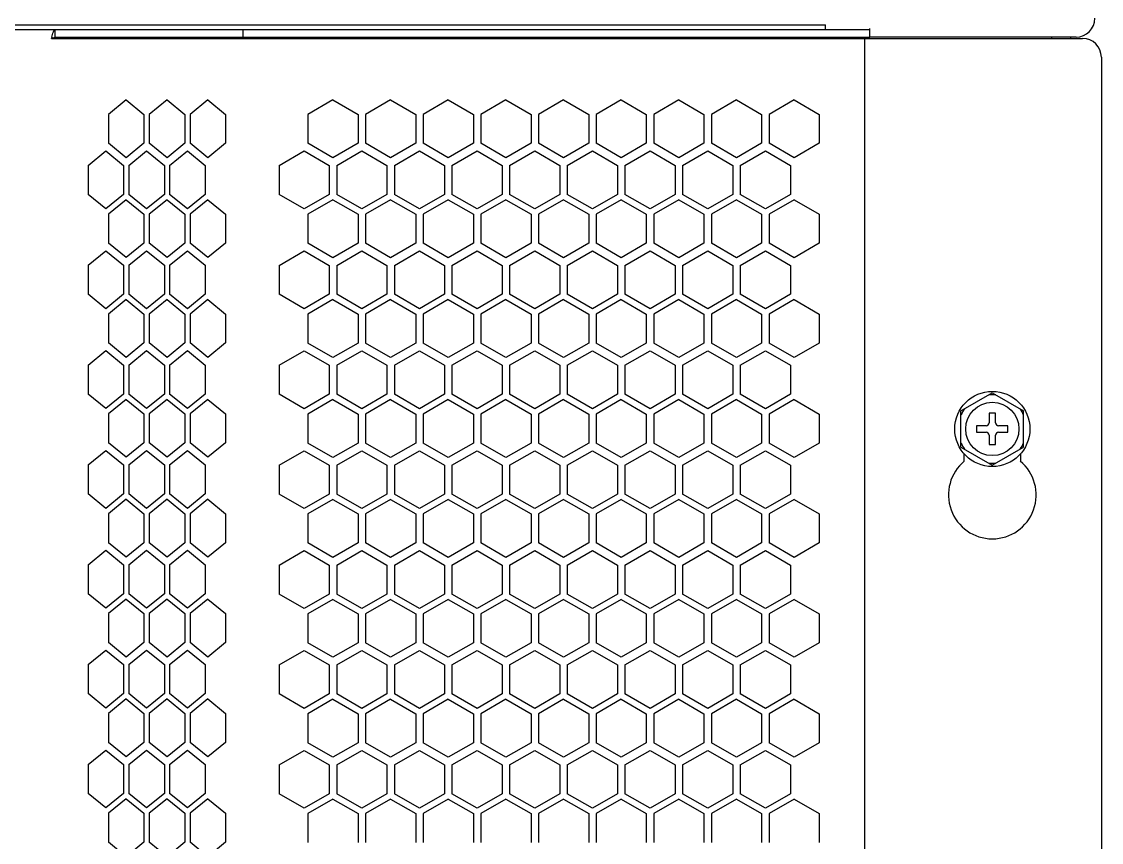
# Model space of a CAD drawing. Header units: millimetres. Extents: x 55614 to 110757, y -66981 to -47484.
# Drawn here: x 78219 to 78391.3, y -54677.1 to -54546.2 of the extents above; entities that cross this region are included whole.
import ezdxf

# ---------------------------------------------------------------- set-up
doc = ezdxf.new("R2010")
doc.units = ezdxf.units.MM
for name, color, linetype in [('2401-00437-S-M6-16HWM_0', 7, 'Continuous'), ('4209-0510_0', 7, 'Continuous'), ('4215-0412-2-1_0', 7, 'Continuous'), ('YT-50-01_AF0_1_B_0', 7, 'Continuous'), ('YT-50-01_AF0_4_B_0', 7, 'Continuous')]:
    doc.layers.add(name, color=color, linetype=linetype)
doc.layers.add('THICK', color=7, linetype='Continuous', lineweight=0)

# ---------------------------------------------------------------- blocks, each defined once
blk = doc.blocks.new('RU67I6756')
at = {"layer": '2401-00437-S-M6-16HWM_0', "color": 0, "linetype": 'Continuous'}
for p, q in [((25069.73, 16528.56), (25074.73, 16531.45)), ((25074.73, 16531.45), (25079.73, 16528.56)), ((25069.73, 16522.79), (25069.73, 16528.56)), ((25074.23, 16528.17), (25074.23, 16526.67)), ((25075.23, 16528.17), (25074.23, 16528.17)), ((25075.23, 16526.67), (25075.23, 16528.17)), ((25079.73, 16522.79), (25079.73, 16528.56)), ((25072.23, 16526.17), (25072.23, 16525.17)), ((25073.73, 16526.17), (25072.23, 16526.17)), ((25077.23, 16526.17), (25075.73, 16526.17)), ((25077.23, 16525.17), (25077.23, 16526.17)), ((25072.23, 16525.17), (25073.73, 16525.17)), ((25074.23, 16524.67), (25074.23, 16523.17)), ((25075.23, 16523.17), (25075.23, 16524.67)), ((25075.73, 16525.17), (25077.23, 16525.17)), ((25069.73, 16522.79), (25074.73, 16519.9)), ((25074.23, 16523.17), (25075.23, 16523.17)), ((25074.73, 16519.9), (25079.73, 16522.79))]:
    blk.add_line(p, q, dxfattribs=at)
for radius in [6, 4.25]:
    blk.add_circle((25074.73, 16525.67), radius, dxfattribs=at)
for centre, radius, start, end in [((25074.73, 16525.67), 5.47, 84.0076, 95.9924), ((25074.73, 16525.67), 5.47, 144.0076, 155.9924), ((25074.73, 16525.67), 5.47, 24.0076, 35.9924), ((25073.73, 16526.67), 0.5, 270, 0), ((25075.73, 16526.67), 0.5, 180, 270), ((25073.73, 16524.67), 0.5, 0, 90), ((25075.73, 16524.67), 0.5, 90, 180), ((25074.73, 16525.67), 5.47, 204.0076, 215.9924), ((25074.73, 16525.67), 5.47, 324.0076, 335.9924), ((25074.73, 16525.67), 5.47, 264.0076, 275.9924)]:
    blk.add_arc(centre, radius, start, end, dxfattribs=at)
at = {"layer": '4209-0510_0', "color": 0, "linetype": 'Continuous'}
for p, q in [((24442.13, 16590.1), (25048.13, 16590.1)), ((25048.13, 16589.35), (25048.13, 16590.1)), ((25048.13, 16587.95), (25048.13, 16588.15))]:
    blk.add_line(p, q, dxfattribs=at)
at = {"layer": '4215-0412-2-1_0', "color": 0, "linetype": 'Continuous'}
for p, q in [((24434.93, 16589.35), (25055.19, 16589.35)), ((24925.19, 16588.15), (24925.19, 16589.35)), ((24955.19, 16588.15), (24955.19, 16589.35)), ((25055.19, 16588.15), (25055.19, 16589.55)), ((24924.61, 16587.95), (24924.62, 16587.99)), ((24924.61, 16587.95), (25089.13, 16587.95)), ((24925.19, 16588.15), (25055.19, 16588.15)), ((25054.33, 16587.95), (25054.33, 16291.35)), ((25088.09, 16588.15), (25055.19, 16588.15)), ((25092.13, 16584.95), (25092.13, 16294.35)), ((24936.53, 16578.15), (24933.7, 16575.84)), ((24936.53, 16578.15), (24939.36, 16575.84)), ((24943.04, 16578.15), (24940.21, 16575.84)), ((24943.04, 16578.15), (24945.86, 16575.84)), ((24949.54, 16578.15), (24946.71, 16575.84)), ((24949.54, 16578.15), (24952.37, 16575.84)), ((24969.52, 16578.15), (24965.51, 16575.84)), ((24969.52, 16578.15), (24973.52, 16575.84)), ((24978.72, 16578.15), (24974.71, 16575.84)), ((24978.72, 16578.15), (24982.72, 16575.84)), ((24987.92, 16578.15), (24983.91, 16575.84)), ((24987.92, 16578.15), (24991.92, 16575.84)), ((24997.12, 16578.15), (24993.11, 16575.84)), ((24997.12, 16578.15), (25001.12, 16575.84)), ((25006.32, 16578.15), (25002.31, 16575.84)), ((25006.32, 16578.15), (25010.32, 16575.84)), ((25015.52, 16578.15), (25011.51, 16575.84)), ((25015.52, 16578.15), (25019.52, 16575.84)), ((25024.72, 16578.15), (25020.71, 16575.84)), ((25024.72, 16578.15), (25028.72, 16575.84)), ((25033.92, 16578.15), (25029.91, 16575.84)), ((25033.92, 16578.15), (25037.92, 16575.84)), ((25043.12, 16578.15), (25039.11, 16575.84)), ((25043.12, 16578.15), (25047.12, 16575.84)), ((24933.7, 16575.84), (24933.7, 16571.22)), ((24939.36, 16575.84), (24939.36, 16571.22)), ((24940.21, 16575.84), (24940.21, 16571.22)), ((24945.86, 16575.84), (24945.86, 16571.22)), ((24946.71, 16575.84), (24946.71, 16571.22)), ((24952.37, 16575.84), (24952.37, 16571.22)), ((24965.51, 16575.84), (24965.51, 16571.22)), ((24973.52, 16575.84), (24973.52, 16571.22)), ((24974.71, 16575.84), (24974.71, 16571.22)), ((24982.72, 16575.84), (24982.72, 16571.22)), ((24983.91, 16575.84), (24983.91, 16571.22)), ((24991.92, 16575.84), (24991.92, 16571.22)), ((24993.11, 16575.84), (24993.11, 16571.22)), ((25001.12, 16575.84), (25001.12, 16571.22)), ((25002.31, 16575.84), (25002.31, 16571.22)), ((25010.32, 16575.84), (25010.32, 16571.22)), ((25011.51, 16575.84), (25011.51, 16571.22)), ((25019.52, 16575.84), (25019.52, 16571.22)), ((25020.71, 16575.84), (25020.71, 16571.22)), ((25028.72, 16575.84), (25028.72, 16571.22)), ((25029.91, 16575.84), (25029.91, 16571.22)), ((25037.92, 16575.84), (25037.92, 16571.22)), ((25039.11, 16575.84), (25039.11, 16571.22)), ((25047.12, 16575.84), (25047.12, 16571.22)), ((24936.53, 16568.91), (24933.7, 16571.22)), ((24939.36, 16571.22), (24936.53, 16568.91)), ((24943.04, 16568.91), (24940.21, 16571.22)), ((24945.86, 16571.22), (24943.04, 16568.91)), ((24949.54, 16568.91), (24946.71, 16571.22)), ((24952.37, 16571.22), (24949.54, 16568.91)), ((24969.52, 16568.91), (24965.51, 16571.22)), ((24973.52, 16571.22), (24969.52, 16568.91)), ((24978.72, 16568.91), (24974.71, 16571.22)), ((24982.72, 16571.22), (24978.72, 16568.91)), ((24987.92, 16568.91), (24983.91, 16571.22)), ((24991.92, 16571.22), (24987.92, 16568.91)), ((24997.12, 16568.91), (24993.11, 16571.22)), ((25001.12, 16571.22), (24997.12, 16568.91)), ((25006.32, 16568.91), (25002.31, 16571.22)), ((25010.32, 16571.22), (25006.32, 16568.91)), ((25015.52, 16568.91), (25011.51, 16571.22)), ((25019.52, 16571.22), (25015.52, 16568.91)), ((25024.72, 16568.91), (25020.71, 16571.22)), ((25028.72, 16571.22), (25024.72, 16568.91)), ((25033.92, 16568.91), (25029.91, 16571.22)), ((25037.92, 16571.22), (25033.92, 16568.91)), ((25043.12, 16568.91), (25039.11, 16571.22)), ((25047.12, 16571.22), (25043.12, 16568.91)), ((24930.45, 16567.69), (24933.28, 16570)), ((24933.28, 16570), (24936.11, 16567.69)), ((24936.95, 16567.69), (24939.78, 16570)), ((24939.78, 16570), (24942.61, 16567.69)), ((24943.46, 16567.69), (24946.29, 16570)), ((24946.29, 16570), (24949.12, 16567.69)), ((24960.91, 16567.69), (24964.92, 16570)), ((24964.92, 16570), (24968.92, 16567.69)), ((24970.11, 16567.69), (24974.12, 16570)), ((24974.12, 16570), (24978.12, 16567.69)), ((24979.31, 16567.69), (24983.32, 16570)), ((24983.32, 16570), (24987.32, 16567.69)), ((24988.51, 16567.69), (24992.52, 16570)), ((24992.52, 16570), (24996.52, 16567.69)), ((24997.71, 16567.69), (25001.72, 16570)), ((25001.72, 16570), (25005.72, 16567.69)), ((25006.91, 16567.69), (25010.92, 16570)), ((25010.92, 16570), (25014.92, 16567.69)), ((25016.11, 16567.69), (25020.12, 16570)), ((25020.12, 16570), (25024.12, 16567.69)), ((25025.31, 16567.69), (25029.32, 16570)), ((25029.32, 16570), (25033.32, 16567.69)), ((25034.51, 16567.69), (25038.52, 16570)), ((25038.52, 16570), (25042.52, 16567.69)), ((24930.45, 16567.69), (24930.45, 16563.07)), ((24936.11, 16567.69), (24936.11, 16563.07)), ((24936.95, 16567.69), (24936.95, 16563.07)), ((24942.61, 16567.69), (24942.61, 16563.07)), ((24943.46, 16567.69), (24943.46, 16563.07)), ((24949.12, 16567.69), (24949.12, 16563.07)), ((24960.91, 16567.69), (24960.91, 16563.07)), ((24968.92, 16567.69), (24968.92, 16563.07)), ((24970.11, 16567.69), (24970.11, 16563.07)), ((24978.12, 16567.69), (24978.12, 16563.07)), ((24979.31, 16567.69), (24979.31, 16563.07)), ((24987.32, 16567.69), (24987.32, 16563.07)), ((24988.51, 16567.69), (24988.51, 16563.07)), ((24996.52, 16567.69), (24996.52, 16563.07)), ((24997.71, 16567.69), (24997.71, 16563.07)), ((25005.72, 16567.69), (25005.72, 16563.07)), ((25006.91, 16567.69), (25006.91, 16563.07)), ((25014.92, 16567.69), (25014.92, 16563.07)), ((25016.11, 16567.69), (25016.11, 16563.07)), ((25024.12, 16567.69), (25024.12, 16563.07)), ((25025.31, 16567.69), (25025.31, 16563.07)), ((25033.32, 16567.69), (25033.32, 16563.07)), ((25034.51, 16567.69), (25034.51, 16563.07)), ((25042.52, 16567.69), (25042.52, 16563.07)), ((24933.28, 16560.76), (24930.45, 16563.07)), ((24936.11, 16563.07), (24933.28, 16560.76)), ((24936.53, 16562.23), (24933.7, 16559.92)), ((24936.53, 16562.23), (24939.36, 16559.92)), ((24939.78, 16560.76), (24936.95, 16563.07)), ((24942.61, 16563.07), (24939.78, 16560.76)), ((24943.04, 16562.23), (24940.21, 16559.92)), ((24943.04, 16562.23), (24945.86, 16559.92)), ((24946.29, 16560.76), (24943.46, 16563.07)), ((24949.12, 16563.07), (24946.29, 16560.76)), ((24949.54, 16562.23), (24946.71, 16559.92)), ((24949.54, 16562.23), (24952.37, 16559.92)), ((24964.92, 16560.76), (24960.91, 16563.07)), ((24968.92, 16563.07), (24964.92, 16560.76)), ((24969.52, 16562.22), (24965.51, 16559.91)), ((24969.52, 16562.22), (24973.52, 16559.91)), ((24974.12, 16560.76), (24970.11, 16563.07)), ((24978.12, 16563.07), (24974.12, 16560.76)), ((24978.72, 16562.22), (24974.71, 16559.91)), ((24978.72, 16562.22), (24982.72, 16559.91)), ((24983.32, 16560.76), (24979.31, 16563.07)), ((24987.32, 16563.07), (24983.32, 16560.76)), ((24987.92, 16562.22), (24983.91, 16559.91)), ((24987.92, 16562.22), (24991.92, 16559.91)), ((24992.52, 16560.76), (24988.51, 16563.07)), ((24996.52, 16563.07), (24992.52, 16560.76)), ((24997.12, 16562.22), (24993.11, 16559.91)), ((24997.12, 16562.22), (25001.12, 16559.91)), ((25001.72, 16560.76), (24997.71, 16563.07)), ((25005.72, 16563.07), (25001.72, 16560.76)), ((25006.32, 16562.22), (25002.31, 16559.91)), ((25006.32, 16562.22), (25010.32, 16559.91)), ((25010.92, 16560.76), (25006.91, 16563.07)), ((25014.92, 16563.07), (25010.92, 16560.76)), ((25015.52, 16562.22), (25011.51, 16559.91)), ((25015.52, 16562.22), (25019.52, 16559.91)), ((25020.12, 16560.76), (25016.11, 16563.07)), ((25024.12, 16563.07), (25020.12, 16560.76)), ((25024.72, 16562.22), (25020.71, 16559.91)), ((25024.72, 16562.22), (25028.72, 16559.91)), ((25029.32, 16560.76), (25025.31, 16563.07)), ((25033.32, 16563.07), (25029.32, 16560.76)), ((25033.92, 16562.22), (25029.91, 16559.91)), ((25033.92, 16562.22), (25037.92, 16559.91)), ((25038.52, 16560.76), (25034.51, 16563.07)), ((25042.52, 16563.07), (25038.52, 16560.76)), ((25043.12, 16562.22), (25039.11, 16559.91)), ((25043.12, 16562.22), (25047.12, 16559.91)), ((24933.7, 16559.92), (24933.7, 16555.3)), ((24939.36, 16559.92), (24939.36, 16555.3)), ((24940.21, 16559.92), (24940.21, 16555.3)), ((24945.86, 16559.92), (24945.86, 16555.3)), ((24946.71, 16559.92), (24946.71, 16555.3)), ((24952.37, 16559.92), (24952.37, 16555.3)), ((24965.51, 16559.91), (24965.51, 16555.29)), ((24973.52, 16559.91), (24973.52, 16555.29)), ((24974.71, 16559.91), (24974.71, 16555.29)), ((24982.72, 16559.91), (24982.72, 16555.29)), ((24983.91, 16559.91), (24983.91, 16555.29)), ((24991.92, 16559.91), (24991.92, 16555.29)), ((24993.11, 16559.91), (24993.11, 16555.29)), ((25001.12, 16559.91), (25001.12, 16555.29)), ((25002.31, 16559.91), (25002.31, 16555.29)), ((25010.32, 16559.91), (25010.32, 16555.29)), ((25011.51, 16559.91), (25011.51, 16555.29)), ((25019.52, 16559.91), (25019.52, 16555.29)), ((25020.71, 16559.91), (25020.71, 16555.29)), ((25028.72, 16559.91), (25028.72, 16555.29)), ((25029.91, 16559.91), (25029.91, 16555.29)), ((25037.92, 16559.91), (25037.92, 16555.29)), ((25039.11, 16559.91), (25039.11, 16555.29)), ((25047.12, 16559.91), (25047.12, 16555.29)), ((24936.53, 16552.99), (24933.7, 16555.3)), ((24939.36, 16555.3), (24936.53, 16552.99)), ((24943.04, 16552.99), (24940.21, 16555.3)), ((24945.86, 16555.3), (24943.04, 16552.99)), ((24949.54, 16552.99), (24946.71, 16555.3)), ((24952.37, 16555.3), (24949.54, 16552.99)), ((24969.52, 16552.98), (24965.51, 16555.29)), ((24973.52, 16555.29), (24969.52, 16552.98)), ((24978.72, 16552.98), (24974.71, 16555.29)), ((24982.72, 16555.29), (24978.72, 16552.98)), ((24987.92, 16552.98), (24983.91, 16555.29)), ((24991.92, 16555.29), (24987.92, 16552.98)), ((24997.12, 16552.98), (24993.11, 16555.29)), ((25001.12, 16555.29), (24997.12, 16552.98)), ((25006.32, 16552.98), (25002.31, 16555.29)), ((25010.32, 16555.29), (25006.32, 16552.98)), ((25015.52, 16552.98), (25011.51, 16555.29)), ((25019.52, 16555.29), (25015.52, 16552.98)), ((25024.72, 16552.98), (25020.71, 16555.29)), ((25028.72, 16555.29), (25024.72, 16552.98)), ((25033.92, 16552.98), (25029.91, 16555.29)), ((25037.92, 16555.29), (25033.92, 16552.98)), ((25043.12, 16552.98), (25039.11, 16555.29)), ((25047.12, 16555.29), (25043.12, 16552.98)), ((24930.45, 16551.77), (24933.28, 16554.08)), ((24933.28, 16554.08), (24936.11, 16551.77)), ((24936.95, 16551.77), (24939.78, 16554.08)), ((24939.78, 16554.08), (24942.61, 16551.77)), ((24943.46, 16551.77), (24946.29, 16554.08)), ((24946.29, 16554.08), (24949.12, 16551.77)), ((24960.91, 16551.76), (24964.92, 16554.07)), ((24964.92, 16554.07), (24968.92, 16551.76)), ((24970.11, 16551.76), (24974.12, 16554.07)), ((24974.12, 16554.07), (24978.12, 16551.76)), ((24979.31, 16551.76), (24983.32, 16554.07)), ((24983.32, 16554.07), (24987.32, 16551.76)), ((24988.51, 16551.76), (24992.52, 16554.07)), ((24992.52, 16554.07), (24996.52, 16551.76)), ((24997.71, 16551.76), (25001.72, 16554.07)), ((25001.72, 16554.07), (25005.72, 16551.76)), ((25006.91, 16551.76), (25010.92, 16554.07)), ((25010.92, 16554.07), (25014.92, 16551.76)), ((25016.11, 16551.76), (25020.12, 16554.07)), ((25020.12, 16554.07), (25024.12, 16551.76)), ((25025.31, 16551.76), (25029.32, 16554.07)), ((25029.32, 16554.07), (25033.32, 16551.76)), ((25034.51, 16551.76), (25038.52, 16554.07)), ((25038.52, 16554.07), (25042.52, 16551.76)), ((24930.45, 16551.77), (24930.45, 16547.15)), ((24936.11, 16551.77), (24936.11, 16547.15)), ((24936.95, 16551.77), (24936.95, 16547.15)), ((24942.61, 16551.77), (24942.61, 16547.15)), ((24943.46, 16551.77), (24943.46, 16547.15)), ((24949.12, 16551.77), (24949.12, 16547.15)), ((24960.91, 16551.76), (24960.91, 16547.14)), ((24968.92, 16551.76), (24968.92, 16547.14)), ((24970.11, 16551.76), (24970.11, 16547.14)), ((24978.12, 16551.76), (24978.12, 16547.14)), ((24979.31, 16551.76), (24979.31, 16547.14)), ((24987.32, 16551.76), (24987.32, 16547.14)), ((24988.51, 16551.76), (24988.51, 16547.14)), ((24996.52, 16551.76), (24996.52, 16547.14)), ((24997.71, 16551.76), (24997.71, 16547.14)), ((25005.72, 16551.76), (25005.72, 16547.14)), ((25006.91, 16551.76), (25006.91, 16547.14)), ((25014.92, 16551.76), (25014.92, 16547.14)), ((25016.11, 16551.76), (25016.11, 16547.14)), ((25024.12, 16551.76), (25024.12, 16547.14)), ((25025.31, 16551.76), (25025.31, 16547.14)), ((25033.32, 16551.76), (25033.32, 16547.14)), ((25034.51, 16551.76), (25034.51, 16547.14)), ((25042.52, 16551.76), (25042.52, 16547.14)), ((24933.28, 16544.84), (24930.45, 16547.15)), ((24936.11, 16547.15), (24933.28, 16544.84)), ((24936.53, 16546.31), (24933.7, 16544)), ((24936.53, 16546.31), (24939.36, 16544)), ((24939.78, 16544.84), (24936.95, 16547.15)), ((24942.61, 16547.15), (24939.78, 16544.84)), ((24943.04, 16546.31), (24940.21, 16544)), ((24943.04, 16546.31), (24945.86, 16544)), ((24946.29, 16544.84), (24943.46, 16547.15)), ((24949.12, 16547.15), (24946.29, 16544.84)), ((24949.54, 16546.31), (24946.71, 16544)), ((24949.54, 16546.31), (24952.37, 16544)), ((24964.92, 16544.83), (24960.91, 16547.14)), ((24968.92, 16547.14), (24964.92, 16544.83)), ((24969.52, 16546.29), (24965.51, 16543.98)), ((24969.52, 16546.29), (24973.52, 16543.98)), ((24974.12, 16544.83), (24970.11, 16547.14)), ((24978.12, 16547.14), (24974.12, 16544.83)), ((24978.72, 16546.29), (24974.71, 16543.98)), ((24978.72, 16546.29), (24982.72, 16543.98)), ((24983.32, 16544.83), (24979.31, 16547.14)), ((24987.32, 16547.14), (24983.32, 16544.83)), ((24987.92, 16546.29), (24983.91, 16543.98)), ((24987.92, 16546.29), (24991.92, 16543.98)), ((24992.52, 16544.83), (24988.51, 16547.14)), ((24996.52, 16547.14), (24992.52, 16544.83)), ((24997.12, 16546.29), (24993.11, 16543.98)), ((24997.12, 16546.29), (25001.12, 16543.98)), ((25001.72, 16544.83), (24997.71, 16547.14)), ((25005.72, 16547.14), (25001.72, 16544.83)), ((25006.32, 16546.29), (25002.31, 16543.98)), ((25006.32, 16546.29), (25010.32, 16543.98)), ((25010.92, 16544.83), (25006.91, 16547.14)), ((25014.92, 16547.14), (25010.92, 16544.83)), ((25015.52, 16546.29), (25011.51, 16543.98)), ((25015.52, 16546.29), (25019.52, 16543.98)), ((25020.12, 16544.83), (25016.11, 16547.14)), ((25024.12, 16547.14), (25020.12, 16544.83)), ((25024.72, 16546.29), (25020.71, 16543.98)), ((25024.72, 16546.29), (25028.72, 16543.98)), ((25029.32, 16544.83), (25025.31, 16547.14)), ((25033.32, 16547.14), (25029.32, 16544.83)), ((25033.92, 16546.29), (25029.91, 16543.98)), ((25033.92, 16546.29), (25037.92, 16543.98)), ((25038.52, 16544.83), (25034.51, 16547.14)), ((25042.52, 16547.14), (25038.52, 16544.83)), ((25043.12, 16546.29), (25039.11, 16543.98)), ((25043.12, 16546.29), (25047.12, 16543.98)), ((24933.7, 16544), (24933.7, 16539.38)), ((24939.36, 16544), (24939.36, 16539.38)), ((24940.21, 16544), (24940.21, 16539.38)), ((24945.86, 16544), (24945.86, 16539.38)), ((24946.71, 16544), (24946.71, 16539.38)), ((24952.37, 16544), (24952.37, 16539.38)), ((24965.51, 16543.98), (24965.51, 16539.36)), ((24973.52, 16543.98), (24973.52, 16539.36)), ((24974.71, 16543.98), (24974.71, 16539.36)), ((24982.72, 16543.98), (24982.72, 16539.36)), ((24983.91, 16543.98), (24983.91, 16539.36)), ((24991.92, 16543.98), (24991.92, 16539.36)), ((24993.11, 16543.98), (24993.11, 16539.36)), ((25001.12, 16543.98), (25001.12, 16539.36)), ((25002.31, 16543.98), (25002.31, 16539.36)), ((25010.32, 16543.98), (25010.32, 16539.36)), ((25011.51, 16543.98), (25011.51, 16539.36)), ((25019.52, 16543.98), (25019.52, 16539.36)), ((25020.71, 16543.98), (25020.71, 16539.36)), ((25028.72, 16543.98), (25028.72, 16539.36)), ((25029.91, 16543.98), (25029.91, 16539.36)), ((25037.92, 16543.98), (25037.92, 16539.36)), ((25039.11, 16543.98), (25039.11, 16539.36)), ((25047.12, 16543.98), (25047.12, 16539.36)), ((24936.53, 16537.07), (24933.7, 16539.38)), ((24939.36, 16539.38), (24936.53, 16537.07)), ((24943.04, 16537.07), (24940.21, 16539.38)), ((24945.86, 16539.38), (24943.04, 16537.07)), ((24949.54, 16537.07), (24946.71, 16539.38)), ((24952.37, 16539.38), (24949.54, 16537.07)), ((24969.52, 16537.05), (24965.51, 16539.36)), ((24973.52, 16539.36), (24969.52, 16537.05)), ((24978.72, 16537.05), (24974.71, 16539.36)), ((24982.72, 16539.36), (24978.72, 16537.05)), ((24987.92, 16537.05), (24983.91, 16539.36)), ((24991.92, 16539.36), (24987.92, 16537.05)), ((24997.12, 16537.05), (24993.11, 16539.36)), ((25001.12, 16539.36), (24997.12, 16537.05)), ((25006.32, 16537.05), (25002.31, 16539.36)), ((25010.32, 16539.36), (25006.32, 16537.05)), ((25015.52, 16537.05), (25011.51, 16539.36)), ((25019.52, 16539.36), (25015.52, 16537.05)), ((25024.72, 16537.05), (25020.71, 16539.36)), ((25028.72, 16539.36), (25024.72, 16537.05)), ((25033.92, 16537.05), (25029.91, 16539.36)), ((25037.92, 16539.36), (25033.92, 16537.05)), ((25043.12, 16537.05), (25039.11, 16539.36)), ((25047.12, 16539.36), (25043.12, 16537.05)), ((24930.45, 16535.85), (24933.28, 16538.16)), ((24933.28, 16538.16), (24936.11, 16535.85)), ((24936.95, 16535.85), (24939.78, 16538.16)), ((24939.78, 16538.16), (24942.61, 16535.85)), ((24943.46, 16535.85), (24946.29, 16538.16)), ((24946.29, 16538.16), (24949.12, 16535.85)), ((24960.91, 16535.83), (24964.92, 16538.14)), ((24964.92, 16538.14), (24968.92, 16535.83)), ((24970.11, 16535.83), (24974.12, 16538.14)), ((24974.12, 16538.14), (24978.12, 16535.83)), ((24979.31, 16535.83), (24983.32, 16538.14)), ((24983.32, 16538.14), (24987.32, 16535.83)), ((24988.51, 16535.83), (24992.52, 16538.14)), ((24992.52, 16538.14), (24996.52, 16535.83)), ((24997.71, 16535.83), (25001.72, 16538.14)), ((25001.72, 16538.14), (25005.72, 16535.83)), ((25006.91, 16535.83), (25010.92, 16538.14)), ((25010.92, 16538.14), (25014.92, 16535.83)), ((25016.11, 16535.83), (25020.12, 16538.14)), ((25020.12, 16538.14), (25024.12, 16535.83)), ((25025.31, 16535.83), (25029.32, 16538.14)), ((25029.32, 16538.14), (25033.32, 16535.83)), ((25034.51, 16535.83), (25038.52, 16538.14)), ((25038.52, 16538.14), (25042.52, 16535.83)), ((24930.45, 16535.85), (24930.45, 16531.23)), ((24936.11, 16535.85), (24936.11, 16531.23)), ((24936.95, 16535.85), (24936.95, 16531.23)), ((24942.61, 16535.85), (24942.61, 16531.23)), ((24943.46, 16535.85), (24943.46, 16531.23)), ((24949.12, 16535.85), (24949.12, 16531.23)), ((24960.91, 16535.83), (24960.91, 16531.21)), ((24968.92, 16535.83), (24968.92, 16531.21)), ((24970.11, 16535.83), (24970.11, 16531.21)), ((24978.12, 16535.83), (24978.12, 16531.21)), ((24979.31, 16535.83), (24979.31, 16531.21)), ((24987.32, 16535.83), (24987.32, 16531.21)), ((24988.51, 16535.83), (24988.51, 16531.21)), ((24996.52, 16535.83), (24996.52, 16531.21)), ((24997.71, 16535.83), (24997.71, 16531.21)), ((25005.72, 16535.83), (25005.72, 16531.21)), ((25006.91, 16535.83), (25006.91, 16531.21)), ((25014.92, 16535.83), (25014.92, 16531.21)), ((25016.11, 16535.83), (25016.11, 16531.21)), ((25024.12, 16535.83), (25024.12, 16531.21)), ((25025.31, 16535.83), (25025.31, 16531.21)), ((25033.32, 16535.83), (25033.32, 16531.21)), ((25034.51, 16535.83), (25034.51, 16531.21)), ((25042.52, 16535.83), (25042.52, 16531.21)), ((24933.28, 16528.92), (24930.45, 16531.23)), ((24936.11, 16531.23), (24933.28, 16528.92)), ((24939.78, 16528.92), (24936.95, 16531.23)), ((24942.61, 16531.23), (24939.78, 16528.92)), ((24946.29, 16528.92), (24943.46, 16531.23)), ((24949.12, 16531.23), (24946.29, 16528.92)), ((24964.92, 16528.9), (24960.91, 16531.21)), ((24968.92, 16531.21), (24964.92, 16528.9)), ((24974.12, 16528.9), (24970.11, 16531.21)), ((24978.12, 16531.21), (24974.12, 16528.9)), ((24983.32, 16528.9), (24979.31, 16531.21)), ((24987.32, 16531.21), (24983.32, 16528.9)), ((24992.52, 16528.9), (24988.51, 16531.21)), ((24996.52, 16531.21), (24992.52, 16528.9)), ((25001.72, 16528.9), (24997.71, 16531.21)), ((25005.72, 16531.21), (25001.72, 16528.9)), ((25010.92, 16528.9), (25006.91, 16531.21)), ((25014.92, 16531.21), (25010.92, 16528.9)), ((25020.12, 16528.9), (25016.11, 16531.21)), ((25024.12, 16531.21), (25020.12, 16528.9)), ((25029.32, 16528.9), (25025.31, 16531.21)), ((25033.32, 16531.21), (25029.32, 16528.9)), ((25038.52, 16528.9), (25034.51, 16531.21)), ((25042.52, 16531.21), (25038.52, 16528.9)), ((24936.53, 16530.39), (24933.7, 16528.08)), ((24936.53, 16530.39), (24939.36, 16528.08)), ((24943.04, 16530.39), (24940.21, 16528.08)), ((24943.04, 16530.39), (24945.86, 16528.08)), ((24949.54, 16530.39), (24946.71, 16528.08)), ((24949.54, 16530.39), (24952.37, 16528.08)), ((24969.52, 16530.36), (24965.51, 16528.05)), ((24969.52, 16530.36), (24973.52, 16528.05)), ((24978.72, 16530.36), (24974.71, 16528.05)), ((24978.72, 16530.36), (24982.72, 16528.05)), ((24987.92, 16530.36), (24983.91, 16528.05)), ((24987.92, 16530.36), (24991.92, 16528.05)), ((24997.12, 16530.36), (24993.11, 16528.05)), ((24997.12, 16530.36), (25001.12, 16528.05)), ((25006.32, 16530.36), (25002.31, 16528.05)), ((25006.32, 16530.36), (25010.32, 16528.05)), ((25015.52, 16530.36), (25011.51, 16528.05)), ((25015.52, 16530.36), (25019.52, 16528.05)), ((25024.72, 16530.36), (25020.71, 16528.05)), ((25024.72, 16530.36), (25028.72, 16528.05)), ((25033.92, 16530.36), (25029.91, 16528.05)), ((25033.92, 16530.36), (25037.92, 16528.05)), ((25043.12, 16530.36), (25039.11, 16528.05)), ((25043.12, 16530.36), (25047.12, 16528.05)), ((24933.7, 16528.08), (24933.7, 16523.46)), ((24939.36, 16528.08), (24939.36, 16523.46)), ((24940.21, 16528.08), (24940.21, 16523.46)), ((24945.86, 16528.08), (24945.86, 16523.46)), ((24946.71, 16528.08), (24946.71, 16523.46)), ((24952.37, 16528.08), (24952.37, 16523.46)), ((24965.51, 16528.05), (24965.51, 16523.43)), ((24973.52, 16528.05), (24973.52, 16523.43)), ((24974.71, 16528.05), (24974.71, 16523.43)), ((24982.72, 16528.05), (24982.72, 16523.43)), ((24983.91, 16528.05), (24983.91, 16523.43)), ((24991.92, 16528.05), (24991.92, 16523.43)), ((24993.11, 16528.05), (24993.11, 16523.43)), ((25001.12, 16528.05), (25001.12, 16523.43)), ((25002.31, 16528.05), (25002.31, 16523.43)), ((25010.32, 16528.05), (25010.32, 16523.43)), ((25011.51, 16528.05), (25011.51, 16523.43)), ((25019.52, 16528.05), (25019.52, 16523.43)), ((25020.71, 16528.05), (25020.71, 16523.43)), ((25028.72, 16528.05), (25028.72, 16523.43)), ((25029.91, 16528.05), (25029.91, 16523.43)), ((25037.92, 16528.05), (25037.92, 16523.43)), ((25039.11, 16528.05), (25039.11, 16523.43)), ((25047.12, 16528.05), (25047.12, 16523.43)), ((24930.45, 16519.93), (24933.28, 16522.24)), ((24933.28, 16522.24), (24936.11, 16519.93)), ((24936.53, 16521.15), (24933.7, 16523.46)), ((24939.36, 16523.46), (24936.53, 16521.15)), ((24936.95, 16519.93), (24939.78, 16522.24)), ((24939.78, 16522.24), (24942.61, 16519.93)), ((24943.04, 16521.15), (24940.21, 16523.46)), ((24945.86, 16523.46), (24943.04, 16521.15)), ((24943.46, 16519.93), (24946.29, 16522.24)), ((24946.29, 16522.24), (24949.12, 16519.93)), ((24949.54, 16521.15), (24946.71, 16523.46)), ((24952.37, 16523.46), (24949.54, 16521.15)), ((24960.91, 16519.9), (24964.92, 16522.21)), ((24964.92, 16522.21), (24968.92, 16519.9)), ((24969.52, 16521.12), (24965.51, 16523.43)), ((24973.52, 16523.43), (24969.52, 16521.12)), ((24970.11, 16519.9), (24974.12, 16522.21)), ((24974.12, 16522.21), (24978.12, 16519.9)), ((24978.72, 16521.12), (24974.71, 16523.43)), ((24982.72, 16523.43), (24978.72, 16521.12)), ((24979.31, 16519.9), (24983.32, 16522.21)), ((24983.32, 16522.21), (24987.32, 16519.9)), ((24987.92, 16521.12), (24983.91, 16523.43)), ((24991.92, 16523.43), (24987.92, 16521.12)), ((24988.51, 16519.9), (24992.52, 16522.21)), ((24992.52, 16522.21), (24996.52, 16519.9)), ((24997.12, 16521.12), (24993.11, 16523.43)), ((25001.12, 16523.43), (24997.12, 16521.12)), ((24997.71, 16519.9), (25001.72, 16522.21)), ((25001.72, 16522.21), (25005.72, 16519.9)), ((25006.32, 16521.12), (25002.31, 16523.43)), ((25010.32, 16523.43), (25006.32, 16521.12)), ((25006.91, 16519.9), (25010.92, 16522.21)), ((25010.92, 16522.21), (25014.92, 16519.9)), ((25015.52, 16521.12), (25011.51, 16523.43)), ((25019.52, 16523.43), (25015.52, 16521.12)), ((25016.11, 16519.9), (25020.12, 16522.21)), ((25020.12, 16522.21), (25024.12, 16519.9)), ((25024.72, 16521.12), (25020.71, 16523.43)), ((25028.72, 16523.43), (25024.72, 16521.12)), ((25025.31, 16519.9), (25029.32, 16522.21)), ((25029.32, 16522.21), (25033.32, 16519.9)), ((25033.92, 16521.12), (25029.91, 16523.43)), ((25037.92, 16523.43), (25033.92, 16521.12)), ((25034.51, 16519.9), (25038.52, 16522.21)), ((25038.52, 16522.21), (25042.52, 16519.9)), ((25043.12, 16521.12), (25039.11, 16523.43)), ((25047.12, 16523.43), (25043.12, 16521.12)), ((25070.26, 16520.54), (25070.26, 16521.68)), ((25079.2, 16521.68), (25079.2, 16520.54)), ((24930.45, 16519.93), (24930.45, 16515.31)), ((24936.11, 16519.93), (24936.11, 16515.31)), ((24936.95, 16519.93), (24936.95, 16515.31)), ((24942.61, 16519.93), (24942.61, 16515.31)), ((24943.46, 16519.93), (24943.46, 16515.31)), ((24949.12, 16519.93), (24949.12, 16515.31)), ((24960.91, 16519.9), (24960.91, 16515.28)), ((24968.92, 16519.9), (24968.92, 16515.28)), ((24970.11, 16519.9), (24970.11, 16515.28)), ((24978.12, 16519.9), (24978.12, 16515.28)), ((24979.31, 16519.9), (24979.31, 16515.28)), ((24987.32, 16519.9), (24987.32, 16515.28)), ((24988.51, 16519.9), (24988.51, 16515.28)), ((24996.52, 16519.9), (24996.52, 16515.28)), ((24997.71, 16519.9), (24997.71, 16515.28)), ((25005.72, 16519.9), (25005.72, 16515.28)), ((25006.91, 16519.9), (25006.91, 16515.28)), ((25014.92, 16519.9), (25014.92, 16515.28)), ((25016.11, 16519.9), (25016.11, 16515.28)), ((25024.12, 16519.9), (25024.12, 16515.28)), ((25025.31, 16519.9), (25025.31, 16515.28)), ((25033.32, 16519.9), (25033.32, 16515.28)), ((25034.51, 16519.9), (25034.51, 16515.28)), ((25042.52, 16519.9), (25042.52, 16515.28)), ((24933.28, 16513), (24930.45, 16515.31)), ((24936.11, 16515.31), (24933.28, 16513)), ((24939.78, 16513), (24936.95, 16515.31)), ((24942.61, 16515.31), (24939.78, 16513)), ((24946.29, 16513), (24943.46, 16515.31)), ((24949.12, 16515.31), (24946.29, 16513)), ((24964.92, 16512.97), (24960.91, 16515.28)), ((24968.92, 16515.28), (24964.92, 16512.97)), ((24974.12, 16512.97), (24970.11, 16515.28)), ((24978.12, 16515.28), (24974.12, 16512.97)), ((24983.32, 16512.97), (24979.31, 16515.28)), ((24987.32, 16515.28), (24983.32, 16512.97)), ((24992.52, 16512.97), (24988.51, 16515.28)), ((24996.52, 16515.28), (24992.52, 16512.97)), ((25001.72, 16512.97), (24997.71, 16515.28)), ((25005.72, 16515.28), (25001.72, 16512.97)), ((25010.92, 16512.97), (25006.91, 16515.28)), ((25014.92, 16515.28), (25010.92, 16512.97)), ((25020.12, 16512.97), (25016.11, 16515.28)), ((25024.12, 16515.28), (25020.12, 16512.97)), ((25029.32, 16512.97), (25025.31, 16515.28)), ((25033.32, 16515.28), (25029.32, 16512.97)), ((25038.52, 16512.97), (25034.51, 16515.28)), ((25042.52, 16515.28), (25038.52, 16512.97)), ((24936.53, 16514.47), (24933.7, 16512.16)), ((24936.53, 16514.47), (24939.36, 16512.16)), ((24943.04, 16514.47), (24940.21, 16512.16)), ((24943.04, 16514.47), (24945.86, 16512.16)), ((24949.54, 16514.47), (24946.71, 16512.16)), ((24949.54, 16514.47), (24952.37, 16512.16)), ((24969.52, 16514.43), (24965.51, 16512.12)), ((24969.52, 16514.43), (24973.52, 16512.12)), ((24978.72, 16514.43), (24974.71, 16512.12)), ((24978.72, 16514.43), (24982.72, 16512.12)), ((24987.92, 16514.43), (24983.91, 16512.12)), ((24987.92, 16514.43), (24991.92, 16512.12)), ((24997.12, 16514.43), (24993.11, 16512.12)), ((24997.12, 16514.43), (25001.12, 16512.12)), ((25006.32, 16514.43), (25002.31, 16512.12)), ((25006.32, 16514.43), (25010.32, 16512.12)), ((25015.52, 16514.43), (25011.51, 16512.12)), ((25015.52, 16514.43), (25019.52, 16512.12)), ((25024.72, 16514.43), (25020.71, 16512.12)), ((25024.72, 16514.43), (25028.72, 16512.12)), ((25033.92, 16514.43), (25029.91, 16512.12)), ((25033.92, 16514.43), (25037.92, 16512.12)), ((25043.12, 16514.43), (25039.11, 16512.12)), ((25043.12, 16514.43), (25047.12, 16512.12)), ((24933.7, 16512.16), (24933.7, 16507.54)), ((24939.36, 16512.16), (24939.36, 16507.54)), ((24940.21, 16512.16), (24940.21, 16507.54)), ((24945.86, 16512.16), (24945.86, 16507.54)), ((24946.71, 16512.16), (24946.71, 16507.54)), ((24952.37, 16512.16), (24952.37, 16507.54)), ((24965.51, 16512.12), (24965.51, 16507.5)), ((24973.52, 16512.12), (24973.52, 16507.5)), ((24974.71, 16512.12), (24974.71, 16507.5)), ((24982.72, 16512.12), (24982.72, 16507.5)), ((24983.91, 16512.12), (24983.91, 16507.5)), ((24991.92, 16512.12), (24991.92, 16507.5)), ((24993.11, 16512.12), (24993.11, 16507.5)), ((25001.12, 16512.12), (25001.12, 16507.5)), ((25002.31, 16512.12), (25002.31, 16507.5)), ((25010.32, 16512.12), (25010.32, 16507.5)), ((25011.51, 16512.12), (25011.51, 16507.5)), ((25019.52, 16512.12), (25019.52, 16507.5)), ((25020.71, 16512.12), (25020.71, 16507.5)), ((25028.72, 16512.12), (25028.72, 16507.5)), ((25029.91, 16512.12), (25029.91, 16507.5)), ((25037.92, 16512.12), (25037.92, 16507.5)), ((25039.11, 16512.12), (25039.11, 16507.5)), ((25047.12, 16512.12), (25047.12, 16507.5)), ((24936.53, 16505.23), (24933.7, 16507.54)), ((24939.36, 16507.54), (24936.53, 16505.23)), ((24943.04, 16505.23), (24940.21, 16507.54)), ((24945.86, 16507.54), (24943.04, 16505.23)), ((24949.54, 16505.23), (24946.71, 16507.54)), ((24952.37, 16507.54), (24949.54, 16505.23)), ((24969.52, 16505.19), (24965.51, 16507.5)), ((24973.52, 16507.5), (24969.52, 16505.19)), ((24978.72, 16505.19), (24974.71, 16507.5)), ((24982.72, 16507.5), (24978.72, 16505.19)), ((24987.92, 16505.19), (24983.91, 16507.5)), ((24991.92, 16507.5), (24987.92, 16505.19)), ((24997.12, 16505.19), (24993.11, 16507.5)), ((25001.12, 16507.5), (24997.12, 16505.19)), ((25006.32, 16505.19), (25002.31, 16507.5)), ((25010.32, 16507.5), (25006.32, 16505.19)), ((25015.52, 16505.19), (25011.51, 16507.5)), ((25019.52, 16507.5), (25015.52, 16505.19)), ((25024.72, 16505.19), (25020.71, 16507.5)), ((25028.72, 16507.5), (25024.72, 16505.19)), ((25033.92, 16505.19), (25029.91, 16507.5)), ((25037.92, 16507.5), (25033.92, 16505.19)), ((25043.12, 16505.19), (25039.11, 16507.5)), ((25047.12, 16507.5), (25043.12, 16505.19)), ((24930.45, 16504.01), (24933.28, 16506.32)), ((24933.28, 16506.32), (24936.11, 16504.01)), ((24936.95, 16504.01), (24939.78, 16506.32)), ((24939.78, 16506.32), (24942.61, 16504.01)), ((24943.46, 16504.01), (24946.29, 16506.32)), ((24946.29, 16506.32), (24949.12, 16504.01)), ((24960.91, 16503.97), (24964.92, 16506.28)), ((24964.92, 16506.28), (24968.92, 16503.97)), ((24970.11, 16503.97), (24974.12, 16506.28)), ((24974.12, 16506.28), (24978.12, 16503.97)), ((24979.31, 16503.97), (24983.32, 16506.28)), ((24983.32, 16506.28), (24987.32, 16503.97)), ((24988.51, 16503.97), (24992.52, 16506.28)), ((24992.52, 16506.28), (24996.52, 16503.97)), ((24997.71, 16503.97), (25001.72, 16506.28)), ((25001.72, 16506.28), (25005.72, 16503.97)), ((25006.91, 16503.97), (25010.92, 16506.28)), ((25010.92, 16506.28), (25014.92, 16503.97)), ((25016.11, 16503.97), (25020.12, 16506.28)), ((25020.12, 16506.28), (25024.12, 16503.97)), ((25025.31, 16503.97), (25029.32, 16506.28)), ((25029.32, 16506.28), (25033.32, 16503.97)), ((25034.51, 16503.97), (25038.52, 16506.28)), ((25038.52, 16506.28), (25042.52, 16503.97)), ((24930.45, 16504.01), (24930.45, 16499.39)), ((24936.11, 16504.01), (24936.11, 16499.39)), ((24936.95, 16504.01), (24936.95, 16499.39)), ((24942.61, 16504.01), (24942.61, 16499.39)), ((24943.46, 16504.01), (24943.46, 16499.39)), ((24949.12, 16504.01), (24949.12, 16499.39)), ((24960.91, 16503.97), (24960.91, 16499.35)), ((24968.92, 16503.97), (24968.92, 16499.35)), ((24970.11, 16503.97), (24970.11, 16499.35)), ((24978.12, 16503.97), (24978.12, 16499.35)), ((24979.31, 16503.97), (24979.31, 16499.35)), ((24987.32, 16503.97), (24987.32, 16499.35)), ((24988.51, 16503.97), (24988.51, 16499.35)), ((24996.52, 16503.97), (24996.52, 16499.35)), ((24997.71, 16503.97), (24997.71, 16499.35)), ((25005.72, 16503.97), (25005.72, 16499.35)), ((25006.91, 16503.97), (25006.91, 16499.35)), ((25014.92, 16503.97), (25014.92, 16499.35)), ((25016.11, 16503.97), (25016.11, 16499.35)), ((25024.12, 16503.97), (25024.12, 16499.35)), ((25025.31, 16503.97), (25025.31, 16499.35)), ((25033.32, 16503.97), (25033.32, 16499.35)), ((25034.51, 16503.97), (25034.51, 16499.35)), ((25042.52, 16503.97), (25042.52, 16499.35)), ((24933.28, 16497.08), (24930.45, 16499.39)), ((24936.11, 16499.39), (24933.28, 16497.08)), ((24936.53, 16498.55), (24933.7, 16496.24)), ((24936.53, 16498.55), (24939.36, 16496.24)), ((24939.78, 16497.08), (24936.95, 16499.39)), ((24942.61, 16499.39), (24939.78, 16497.08)), ((24943.04, 16498.55), (24940.21, 16496.24)), ((24943.04, 16498.55), (24945.86, 16496.24)), ((24946.29, 16497.08), (24943.46, 16499.39)), ((24949.12, 16499.39), (24946.29, 16497.08)), ((24949.54, 16498.55), (24946.71, 16496.24)), ((24949.54, 16498.55), (24952.37, 16496.24)), ((24964.92, 16497.04), (24960.91, 16499.35)), ((24968.92, 16499.35), (24964.92, 16497.04)), ((24969.52, 16498.5), (24965.51, 16496.19)), ((24969.52, 16498.5), (24973.52, 16496.19)), ((24974.12, 16497.04), (24970.11, 16499.35)), ((24978.12, 16499.35), (24974.12, 16497.04)), ((24978.72, 16498.5), (24974.71, 16496.19)), ((24978.72, 16498.5), (24982.72, 16496.19)), ((24983.32, 16497.04), (24979.31, 16499.35)), ((24987.32, 16499.35), (24983.32, 16497.04)), ((24987.92, 16498.5), (24983.91, 16496.19)), ((24987.92, 16498.5), (24991.92, 16496.19)), ((24992.52, 16497.04), (24988.51, 16499.35)), ((24996.52, 16499.35), (24992.52, 16497.04)), ((24997.12, 16498.5), (24993.11, 16496.19)), ((24997.12, 16498.5), (25001.12, 16496.19)), ((25001.72, 16497.04), (24997.71, 16499.35)), ((25005.72, 16499.35), (25001.72, 16497.04)), ((25006.32, 16498.5), (25002.31, 16496.19)), ((25006.32, 16498.5), (25010.32, 16496.19)), ((25010.92, 16497.04), (25006.91, 16499.35)), ((25014.92, 16499.35), (25010.92, 16497.04)), ((25015.52, 16498.5), (25011.51, 16496.19)), ((25015.52, 16498.5), (25019.52, 16496.19)), ((25020.12, 16497.04), (25016.11, 16499.35)), ((25024.12, 16499.35), (25020.12, 16497.04)), ((25024.72, 16498.5), (25020.71, 16496.19)), ((25024.72, 16498.5), (25028.72, 16496.19)), ((25029.32, 16497.04), (25025.31, 16499.35)), ((25033.32, 16499.35), (25029.32, 16497.04)), ((25033.92, 16498.5), (25029.91, 16496.19)), ((25033.92, 16498.5), (25037.92, 16496.19)), ((25038.52, 16497.04), (25034.51, 16499.35)), ((25042.52, 16499.35), (25038.52, 16497.04)), ((25043.12, 16498.5), (25039.11, 16496.19)), ((25043.12, 16498.5), (25047.12, 16496.19)), ((24933.7, 16496.24), (24933.7, 16491.62)), ((24939.36, 16496.24), (24939.36, 16491.62)), ((24940.21, 16496.24), (24940.21, 16491.62)), ((24945.86, 16496.24), (24945.86, 16491.62)), ((24946.71, 16496.24), (24946.71, 16491.62)), ((24952.37, 16496.24), (24952.37, 16491.62)), ((24965.51, 16496.19), (24965.51, 16491.57)), ((24973.52, 16496.19), (24973.52, 16491.57)), ((24974.71, 16496.19), (24974.71, 16491.57)), ((24982.72, 16496.19), (24982.72, 16491.57)), ((24983.91, 16496.19), (24983.91, 16491.57)), ((24991.92, 16496.19), (24991.92, 16491.57)), ((24993.11, 16496.19), (24993.11, 16491.57)), ((25001.12, 16496.19), (25001.12, 16491.57)), ((25002.31, 16496.19), (25002.31, 16491.57)), ((25010.32, 16496.19), (25010.32, 16491.57)), ((25011.51, 16496.19), (25011.51, 16491.57)), ((25019.52, 16496.19), (25019.52, 16491.57)), ((25020.71, 16496.19), (25020.71, 16491.57)), ((25028.72, 16496.19), (25028.72, 16491.57)), ((25029.91, 16496.19), (25029.91, 16491.57)), ((25037.92, 16496.19), (25037.92, 16491.57)), ((25039.11, 16496.19), (25039.11, 16491.57)), ((25047.12, 16496.19), (25047.12, 16491.57)), ((24936.53, 16489.31), (24933.7, 16491.62)), ((24939.36, 16491.62), (24936.53, 16489.31)), ((24943.04, 16489.31), (24940.21, 16491.62)), ((24945.86, 16491.62), (24943.04, 16489.31)), ((24949.54, 16489.31), (24946.71, 16491.62)), ((24952.37, 16491.62), (24949.54, 16489.31)), ((24969.52, 16489.26), (24965.51, 16491.57)), ((24973.52, 16491.57), (24969.52, 16489.26)), ((24978.72, 16489.26), (24974.71, 16491.57)), ((24982.72, 16491.57), (24978.72, 16489.26)), ((24987.92, 16489.26), (24983.91, 16491.57)), ((24991.92, 16491.57), (24987.92, 16489.26)), ((24997.12, 16489.26), (24993.11, 16491.57)), ((25001.12, 16491.57), (24997.12, 16489.26)), ((25006.32, 16489.26), (25002.31, 16491.57)), ((25010.32, 16491.57), (25006.32, 16489.26)), ((25015.52, 16489.26), (25011.51, 16491.57)), ((25019.52, 16491.57), (25015.52, 16489.26)), ((25024.72, 16489.26), (25020.71, 16491.57)), ((25028.72, 16491.57), (25024.72, 16489.26)), ((25033.92, 16489.26), (25029.91, 16491.57)), ((25037.92, 16491.57), (25033.92, 16489.26)), ((25043.12, 16489.26), (25039.11, 16491.57)), ((25047.12, 16491.57), (25043.12, 16489.26)), ((24930.45, 16488.09), (24933.28, 16490.4)), ((24933.28, 16490.4), (24936.11, 16488.09)), ((24936.95, 16488.09), (24939.78, 16490.4)), ((24939.78, 16490.4), (24942.61, 16488.09)), ((24943.46, 16488.09), (24946.29, 16490.4)), ((24946.29, 16490.4), (24949.12, 16488.09)), ((24960.91, 16488.04), (24964.92, 16490.35)), ((24964.92, 16490.35), (24968.92, 16488.04)), ((24970.11, 16488.04), (24974.12, 16490.35)), ((24974.12, 16490.35), (24978.12, 16488.04)), ((24979.31, 16488.04), (24983.32, 16490.35)), ((24983.32, 16490.35), (24987.32, 16488.04)), ((24988.51, 16488.04), (24992.52, 16490.35)), ((24992.52, 16490.35), (24996.52, 16488.04)), ((24997.71, 16488.04), (25001.72, 16490.35)), ((25001.72, 16490.35), (25005.72, 16488.04)), ((25006.91, 16488.04), (25010.92, 16490.35)), ((25010.92, 16490.35), (25014.92, 16488.04)), ((25016.11, 16488.04), (25020.12, 16490.35)), ((25020.12, 16490.35), (25024.12, 16488.04)), ((25025.31, 16488.04), (25029.32, 16490.35)), ((25029.32, 16490.35), (25033.32, 16488.04)), ((25034.51, 16488.04), (25038.52, 16490.35)), ((25038.52, 16490.35), (25042.52, 16488.04)), ((24930.45, 16488.09), (24930.45, 16483.47)), ((24936.11, 16488.09), (24936.11, 16483.47)), ((24936.95, 16488.09), (24936.95, 16483.47)), ((24942.61, 16488.09), (24942.61, 16483.47)), ((24943.46, 16488.09), (24943.46, 16483.47)), ((24949.12, 16488.09), (24949.12, 16483.47)), ((24960.91, 16488.04), (24960.91, 16483.42)), ((24968.92, 16488.04), (24968.92, 16483.42)), ((24970.11, 16488.04), (24970.11, 16483.42)), ((24978.12, 16488.04), (24978.12, 16483.42)), ((24979.31, 16488.04), (24979.31, 16483.42)), ((24987.32, 16488.04), (24987.32, 16483.42)), ((24988.51, 16488.04), (24988.51, 16483.42)), ((24996.52, 16488.04), (24996.52, 16483.42)), ((24997.71, 16488.04), (24997.71, 16483.42)), ((25005.72, 16488.04), (25005.72, 16483.42)), ((25006.91, 16488.04), (25006.91, 16483.42)), ((25014.92, 16488.04), (25014.92, 16483.42)), ((25016.11, 16488.04), (25016.11, 16483.42)), ((25024.12, 16488.04), (25024.12, 16483.42)), ((25025.31, 16488.04), (25025.31, 16483.42)), ((25033.32, 16488.04), (25033.32, 16483.42)), ((25034.51, 16488.04), (25034.51, 16483.42)), ((25042.52, 16488.04), (25042.52, 16483.42)), ((24933.28, 16481.16), (24930.45, 16483.47)), ((24936.11, 16483.47), (24933.28, 16481.16)), ((24936.53, 16482.63), (24933.7, 16480.32)), ((24936.53, 16482.63), (24939.36, 16480.32)), ((24939.78, 16481.16), (24936.95, 16483.47)), ((24942.61, 16483.47), (24939.78, 16481.16)), ((24943.04, 16482.63), (24940.21, 16480.32)), ((24943.04, 16482.63), (24945.86, 16480.32)), ((24946.29, 16481.16), (24943.46, 16483.47)), ((24949.12, 16483.47), (24946.29, 16481.16)), ((24949.54, 16482.63), (24946.71, 16480.32)), ((24949.54, 16482.63), (24952.37, 16480.32)), ((24964.92, 16481.11), (24960.91, 16483.42)), ((24968.92, 16483.42), (24964.92, 16481.11)), ((24969.52, 16482.57), (24965.51, 16480.26)), ((24969.52, 16482.57), (24973.52, 16480.26)), ((24974.12, 16481.11), (24970.11, 16483.42)), ((24978.12, 16483.42), (24974.12, 16481.11)), ((24978.72, 16482.57), (24974.71, 16480.26)), ((24978.72, 16482.57), (24982.72, 16480.26)), ((24983.32, 16481.11), (24979.31, 16483.42)), ((24987.32, 16483.42), (24983.32, 16481.11)), ((24987.92, 16482.57), (24983.91, 16480.26)), ((24987.92, 16482.57), (24991.92, 16480.26)), ((24992.52, 16481.11), (24988.51, 16483.42)), ((24996.52, 16483.42), (24992.52, 16481.11)), ((24997.12, 16482.57), (24993.11, 16480.26)), ((24997.12, 16482.57), (25001.12, 16480.26)), ((25001.72, 16481.11), (24997.71, 16483.42)), ((25005.72, 16483.42), (25001.72, 16481.11)), ((25006.32, 16482.57), (25002.31, 16480.26)), ((25006.32, 16482.57), (25010.32, 16480.26)), ((25010.92, 16481.11), (25006.91, 16483.42)), ((25014.92, 16483.42), (25010.92, 16481.11)), ((25015.52, 16482.57), (25011.51, 16480.26)), ((25015.52, 16482.57), (25019.52, 16480.26)), ((25020.12, 16481.11), (25016.11, 16483.42)), ((25024.12, 16483.42), (25020.12, 16481.11)), ((25024.72, 16482.57), (25020.71, 16480.26)), ((25024.72, 16482.57), (25028.72, 16480.26)), ((25029.32, 16481.11), (25025.31, 16483.42)), ((25033.32, 16483.42), (25029.32, 16481.11)), ((25033.92, 16482.57), (25029.91, 16480.26)), ((25033.92, 16482.57), (25037.92, 16480.26)), ((25038.52, 16481.11), (25034.51, 16483.42)), ((25042.52, 16483.42), (25038.52, 16481.11)), ((25043.12, 16482.57), (25039.11, 16480.26)), ((25043.12, 16482.57), (25047.12, 16480.26)), ((24933.7, 16480.32), (24933.7, 16475.7)), ((24939.36, 16480.32), (24939.36, 16475.7)), ((24940.21, 16480.32), (24940.21, 16475.7)), ((24945.86, 16480.32), (24945.86, 16475.7)), ((24946.71, 16480.32), (24946.71, 16475.7)), ((24952.37, 16480.32), (24952.37, 16475.7)), ((24965.51, 16480.26), (24965.51, 16475.64)), ((24973.52, 16480.26), (24973.52, 16475.64)), ((24974.71, 16480.26), (24974.71, 16475.64)), ((24982.72, 16480.26), (24982.72, 16475.64)), ((24983.91, 16480.26), (24983.91, 16475.64)), ((24991.92, 16480.26), (24991.92, 16475.64)), ((24993.11, 16480.26), (24993.11, 16475.64)), ((25001.12, 16480.26), (25001.12, 16475.64)), ((25002.31, 16480.26), (25002.31, 16475.64)), ((25010.32, 16480.26), (25010.32, 16475.64)), ((25011.51, 16480.26), (25011.51, 16475.64)), ((25019.52, 16480.26), (25019.52, 16475.64)), ((25020.71, 16480.26), (25020.71, 16475.64)), ((25028.72, 16480.26), (25028.72, 16475.64)), ((25029.91, 16480.26), (25029.91, 16475.64)), ((25037.92, 16480.26), (25037.92, 16475.64)), ((25039.11, 16480.26), (25039.11, 16475.64)), ((25047.12, 16480.26), (25047.12, 16475.64)), ((24936.53, 16473.39), (24933.7, 16475.7)), ((24939.36, 16475.7), (24936.53, 16473.39)), ((24943.04, 16473.39), (24940.21, 16475.7)), ((24945.86, 16475.7), (24943.04, 16473.39)), ((24949.54, 16473.39), (24946.71, 16475.7)), ((24952.37, 16475.7), (24949.54, 16473.39)), ((24969.52, 16473.33), (24965.51, 16475.64)), ((24973.52, 16475.64), (24969.52, 16473.33)), ((24978.72, 16473.33), (24974.71, 16475.64)), ((24982.72, 16475.64), (24978.72, 16473.33)), ((24987.92, 16473.33), (24983.91, 16475.64)), ((24991.92, 16475.64), (24987.92, 16473.33)), ((24997.12, 16473.33), (24993.11, 16475.64)), ((25001.12, 16475.64), (24997.12, 16473.33)), ((25006.32, 16473.33), (25002.31, 16475.64)), ((25010.32, 16475.64), (25006.32, 16473.33)), ((25015.52, 16473.33), (25011.51, 16475.64)), ((25019.52, 16475.64), (25015.52, 16473.33)), ((25024.72, 16473.33), (25020.71, 16475.64)), ((25028.72, 16475.64), (25024.72, 16473.33)), ((25033.92, 16473.33), (25029.91, 16475.64)), ((25037.92, 16475.64), (25033.92, 16473.33)), ((25043.12, 16473.33), (25039.11, 16475.64)), ((25047.12, 16475.64), (25043.12, 16473.33)), ((24930.45, 16472.17), (24933.28, 16474.48)), ((24933.28, 16474.48), (24936.11, 16472.17)), ((24936.95, 16472.17), (24939.78, 16474.48)), ((24939.78, 16474.48), (24942.61, 16472.17)), ((24943.46, 16472.17), (24946.29, 16474.48)), ((24946.29, 16474.48), (24949.12, 16472.17)), ((24960.91, 16472.11), (24964.92, 16474.42)), ((24964.92, 16474.42), (24968.92, 16472.11)), ((24970.11, 16472.11), (24974.12, 16474.42)), ((24974.12, 16474.42), (24978.12, 16472.11)), ((24979.31, 16472.11), (24983.32, 16474.42)), ((24983.32, 16474.42), (24987.32, 16472.11)), ((24988.51, 16472.11), (24992.52, 16474.42)), ((24992.52, 16474.42), (24996.52, 16472.11)), ((24997.71, 16472.11), (25001.72, 16474.42)), ((25001.72, 16474.42), (25005.72, 16472.11)), ((25006.91, 16472.11), (25010.92, 16474.42)), ((25010.92, 16474.42), (25014.92, 16472.11)), ((25016.11, 16472.11), (25020.12, 16474.42)), ((25020.12, 16474.42), (25024.12, 16472.11)), ((25025.31, 16472.11), (25029.32, 16474.42)), ((25029.32, 16474.42), (25033.32, 16472.11)), ((25034.51, 16472.11), (25038.52, 16474.42)), ((25038.52, 16474.42), (25042.52, 16472.11)), ((24930.45, 16472.17), (24930.45, 16467.55)), ((24936.11, 16472.17), (24936.11, 16467.55)), ((24936.95, 16472.17), (24936.95, 16467.55)), ((24942.61, 16472.17), (24942.61, 16467.55)), ((24943.46, 16472.17), (24943.46, 16467.55)), ((24949.12, 16472.17), (24949.12, 16467.55)), ((24960.91, 16472.11), (24960.91, 16467.49)), ((24968.92, 16472.11), (24968.92, 16467.49)), ((24970.11, 16472.11), (24970.11, 16467.49)), ((24978.12, 16472.11), (24978.12, 16467.49)), ((24979.31, 16472.11), (24979.31, 16467.49)), ((24987.32, 16472.11), (24987.32, 16467.49)), ((24988.51, 16472.11), (24988.51, 16467.49)), ((24996.52, 16472.11), (24996.52, 16467.49)), ((24997.71, 16472.11), (24997.71, 16467.49)), ((25005.72, 16472.11), (25005.72, 16467.49)), ((25006.91, 16472.11), (25006.91, 16467.49)), ((25014.92, 16472.11), (25014.92, 16467.49)), ((25016.11, 16472.11), (25016.11, 16467.49)), ((25024.12, 16472.11), (25024.12, 16467.49)), ((25025.31, 16472.11), (25025.31, 16467.49)), ((25033.32, 16472.11), (25033.32, 16467.49)), ((25034.51, 16472.11), (25034.51, 16467.49)), ((25042.52, 16472.11), (25042.52, 16467.49)), ((24933.28, 16465.24), (24930.45, 16467.55)), ((24936.11, 16467.55), (24933.28, 16465.24)), ((24939.78, 16465.24), (24936.95, 16467.55)), ((24942.61, 16467.55), (24939.78, 16465.24)), ((24946.29, 16465.24), (24943.46, 16467.55)), ((24949.12, 16467.55), (24946.29, 16465.24)), ((24964.92, 16465.18), (24960.91, 16467.49)), ((24968.92, 16467.49), (24964.92, 16465.18)), ((24974.12, 16465.18), (24970.11, 16467.49)), ((24978.12, 16467.49), (24974.12, 16465.18)), ((24983.32, 16465.18), (24979.31, 16467.49)), ((24987.32, 16467.49), (24983.32, 16465.18)), ((24992.52, 16465.18), (24988.51, 16467.49)), ((24996.52, 16467.49), (24992.52, 16465.18)), ((25001.72, 16465.18), (24997.71, 16467.49)), ((25005.72, 16467.49), (25001.72, 16465.18)), ((25010.92, 16465.18), (25006.91, 16467.49)), ((25014.92, 16467.49), (25010.92, 16465.18)), ((25020.12, 16465.18), (25016.11, 16467.49)), ((25024.12, 16467.49), (25020.12, 16465.18)), ((25029.32, 16465.18), (25025.31, 16467.49)), ((25033.32, 16467.49), (25029.32, 16465.18)), ((25038.52, 16465.18), (25034.51, 16467.49)), ((25042.52, 16467.49), (25038.52, 16465.18)), ((24936.53, 16466.71), (24933.7, 16464.4)), ((24936.53, 16466.71), (24939.36, 16464.4)), ((24943.04, 16466.71), (24940.21, 16464.4)), ((24943.04, 16466.71), (24945.86, 16464.4)), ((24949.54, 16466.71), (24946.71, 16464.4)), ((24949.54, 16466.71), (24952.37, 16464.4)), ((24969.52, 16466.64), (24965.51, 16464.33)), ((24969.52, 16466.64), (24973.52, 16464.33)), ((24978.72, 16466.64), (24974.71, 16464.33)), ((24978.72, 16466.64), (24982.72, 16464.33)), ((24987.92, 16466.64), (24983.91, 16464.33)), ((24987.92, 16466.64), (24991.92, 16464.33)), ((24997.12, 16466.64), (24993.11, 16464.33)), ((24997.12, 16466.64), (25001.12, 16464.33)), ((25006.32, 16466.64), (25002.31, 16464.33)), ((25006.32, 16466.64), (25010.32, 16464.33)), ((25015.52, 16466.64), (25011.51, 16464.33)), ((25015.52, 16466.64), (25019.52, 16464.33)), ((25024.72, 16466.64), (25020.71, 16464.33)), ((25024.72, 16466.64), (25028.72, 16464.33)), ((25033.92, 16466.64), (25029.91, 16464.33)), ((25033.92, 16466.64), (25037.92, 16464.33)), ((25043.12, 16466.64), (25039.11, 16464.33)), ((25043.12, 16466.64), (25047.12, 16464.33)), ((24933.7, 16464.4), (24933.7, 16459.78)), ((24939.36, 16464.4), (24939.36, 16459.78)), ((24940.21, 16464.4), (24940.21, 16459.78)), ((24945.86, 16464.4), (24945.86, 16459.78)), ((24946.71, 16464.4), (24946.71, 16459.78)), ((24952.37, 16464.4), (24952.37, 16459.78)), ((24965.51, 16464.33), (24965.51, 16459.71)), ((24973.52, 16464.33), (24973.52, 16459.71)), ((24974.71, 16464.33), (24974.71, 16459.71)), ((24982.72, 16464.33), (24982.72, 16459.71)), ((24983.91, 16464.33), (24983.91, 16459.71)), ((24991.92, 16464.33), (24991.92, 16459.71)), ((24993.11, 16464.33), (24993.11, 16459.71)), ((25001.12, 16464.33), (25001.12, 16459.71)), ((25002.31, 16464.33), (25002.31, 16459.71)), ((25010.32, 16464.33), (25010.32, 16459.71)), ((25011.51, 16464.33), (25011.51, 16459.71)), ((25019.52, 16464.33), (25019.52, 16459.71)), ((25020.71, 16464.33), (25020.71, 16459.71)), ((25028.72, 16464.33), (25028.72, 16459.71)), ((25029.91, 16464.33), (25029.91, 16459.71)), ((25037.92, 16464.33), (25037.92, 16459.71)), ((25039.11, 16464.33), (25039.11, 16459.71)), ((25047.12, 16464.33), (25047.12, 16459.71)), ((24936.53, 16457.47), (24933.7, 16459.78)), ((24939.36, 16459.78), (24936.53, 16457.47)), ((24943.04, 16457.47), (24940.21, 16459.78)), ((24945.86, 16459.78), (24943.04, 16457.47)), ((24949.54, 16457.47), (24946.71, 16459.78)), ((24952.37, 16459.78), (24949.54, 16457.47))]:
    blk.add_line(p, q, dxfattribs=at)
for centre, radius, start, end in [((25088.09, 16591.15), 3, 270, 0), ((24988.33, 16571.23), 65.88, 165.1091, 165.2588), ((25089.13, 16584.95), 3, 0, 90), ((25074.73, 16515.15), 7, 129.6627, 50.3373)]:
    blk.add_arc(centre, radius, start, end, dxfattribs=at)
for points, knots in [([(24924.66, 16588.16), (24924.74, 16588.44), (24924.84, 16588.79), (24925.04, 16589.35), (24925.19, 16589.35)], [0, 0, 0, 0, 0.675302, 1, 1, 1, 1]), ([(24924.61, 16587.95), (24924.63, 16587.97), (24924.68, 16587.99), (24924.73, 16588.02), (24924.75, 16588.03)], [0, 0, 0, 0, 0.502202, 1, 1, 1, 1])]:
    blk.add_open_spline(points, degree=3, knots=knots, dxfattribs=at)
blk.add_open_spline([(24924.75, 16588.03), (24924.89, 16588.1), (24925.04, 16588.15), (24925.19, 16588.15)], degree=3, dxfattribs=at)
at = {"layer": 'YT-50-01_AF0_1_B_0', "color": 0, "linetype": 'Continuous'}
blk.add_line((25049.71, 16588.15), (25049.51, 16587.95), dxfattribs=at)
at = {"layer": 'YT-50-01_AF0_4_B_0', "color": 0, "linetype": 'Continuous'}
for p, q in [((25049.71, 16588.15), (25049.51, 16587.95)), ((25053.43, 16587.95), (25053.43, 16588.15)), ((25084.23, 16587.95), (25084.23, 16588.15)), ((25087.23, 16587.95), (25087.23, 16588.15))]:
    blk.add_line(p, q, dxfattribs=at)

msp = doc.modelspace()

# ---------------------------------------------------------------- block references
at = {"layer": 'THICK', "lineweight": -3}
msp.add_blockref('RU67I6756', (53299.141, -71136.859), dxfattribs=at)

doc.saveas('drawing.dxf')
